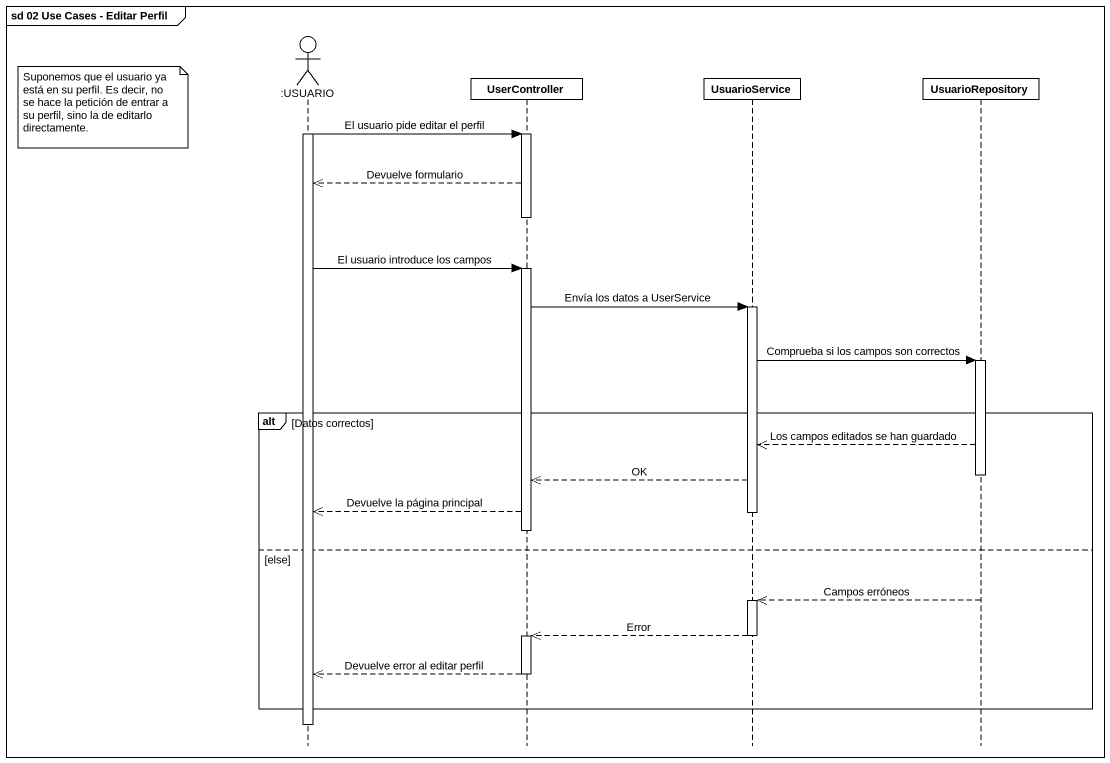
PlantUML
@startuml
mainframe sd 02 Use Cases - Editar Perfil
hide footbox
actor ":USUARIO" as USUARIO
participant UserController
participant UsuarioService
participant UsuarioRepository

note left of USUARIO : Suponemos que el usuario ya está en su perfil. Es decir, no se hace la petición de entrar a su perfil, sino la de editarlo directamente.
activate USUARIO
USUARIO -> UserController : El usuario pide editar el perfil
activate UserController
UserController -->> USUARIO : Devuelve formulario
deactivate UserController
USUARIO -> UserController : El usuario introduce los campos
activate UserController
UserController -> UsuarioService : Envía los datos a UserService
activate UsuarioService
UsuarioService -> UsuarioRepository : Comprueba si los campos son correctos
activate UsuarioRepository
alt Datos correctos
  UsuarioRepository -->> UsuarioService : Los campos editados se han guardado
  deactivate UsuarioRepository
  UsuarioService -->> UserController : OK
  UserController -->> USUARIO : Devuelve la página principal
  deactivate UsuarioService
  deactivate UserController
else else
  UsuarioRepository -->> UsuarioService : Campos erróneos
  activate UsuarioService
  UsuarioService -->> UserController : Error
  deactivate UsuarioService
  activate UserController
  UserController -->> USUARIO : Devuelve error al editar perfil
  deactivate UserController
end
deactivate USUARIO
@enduml
